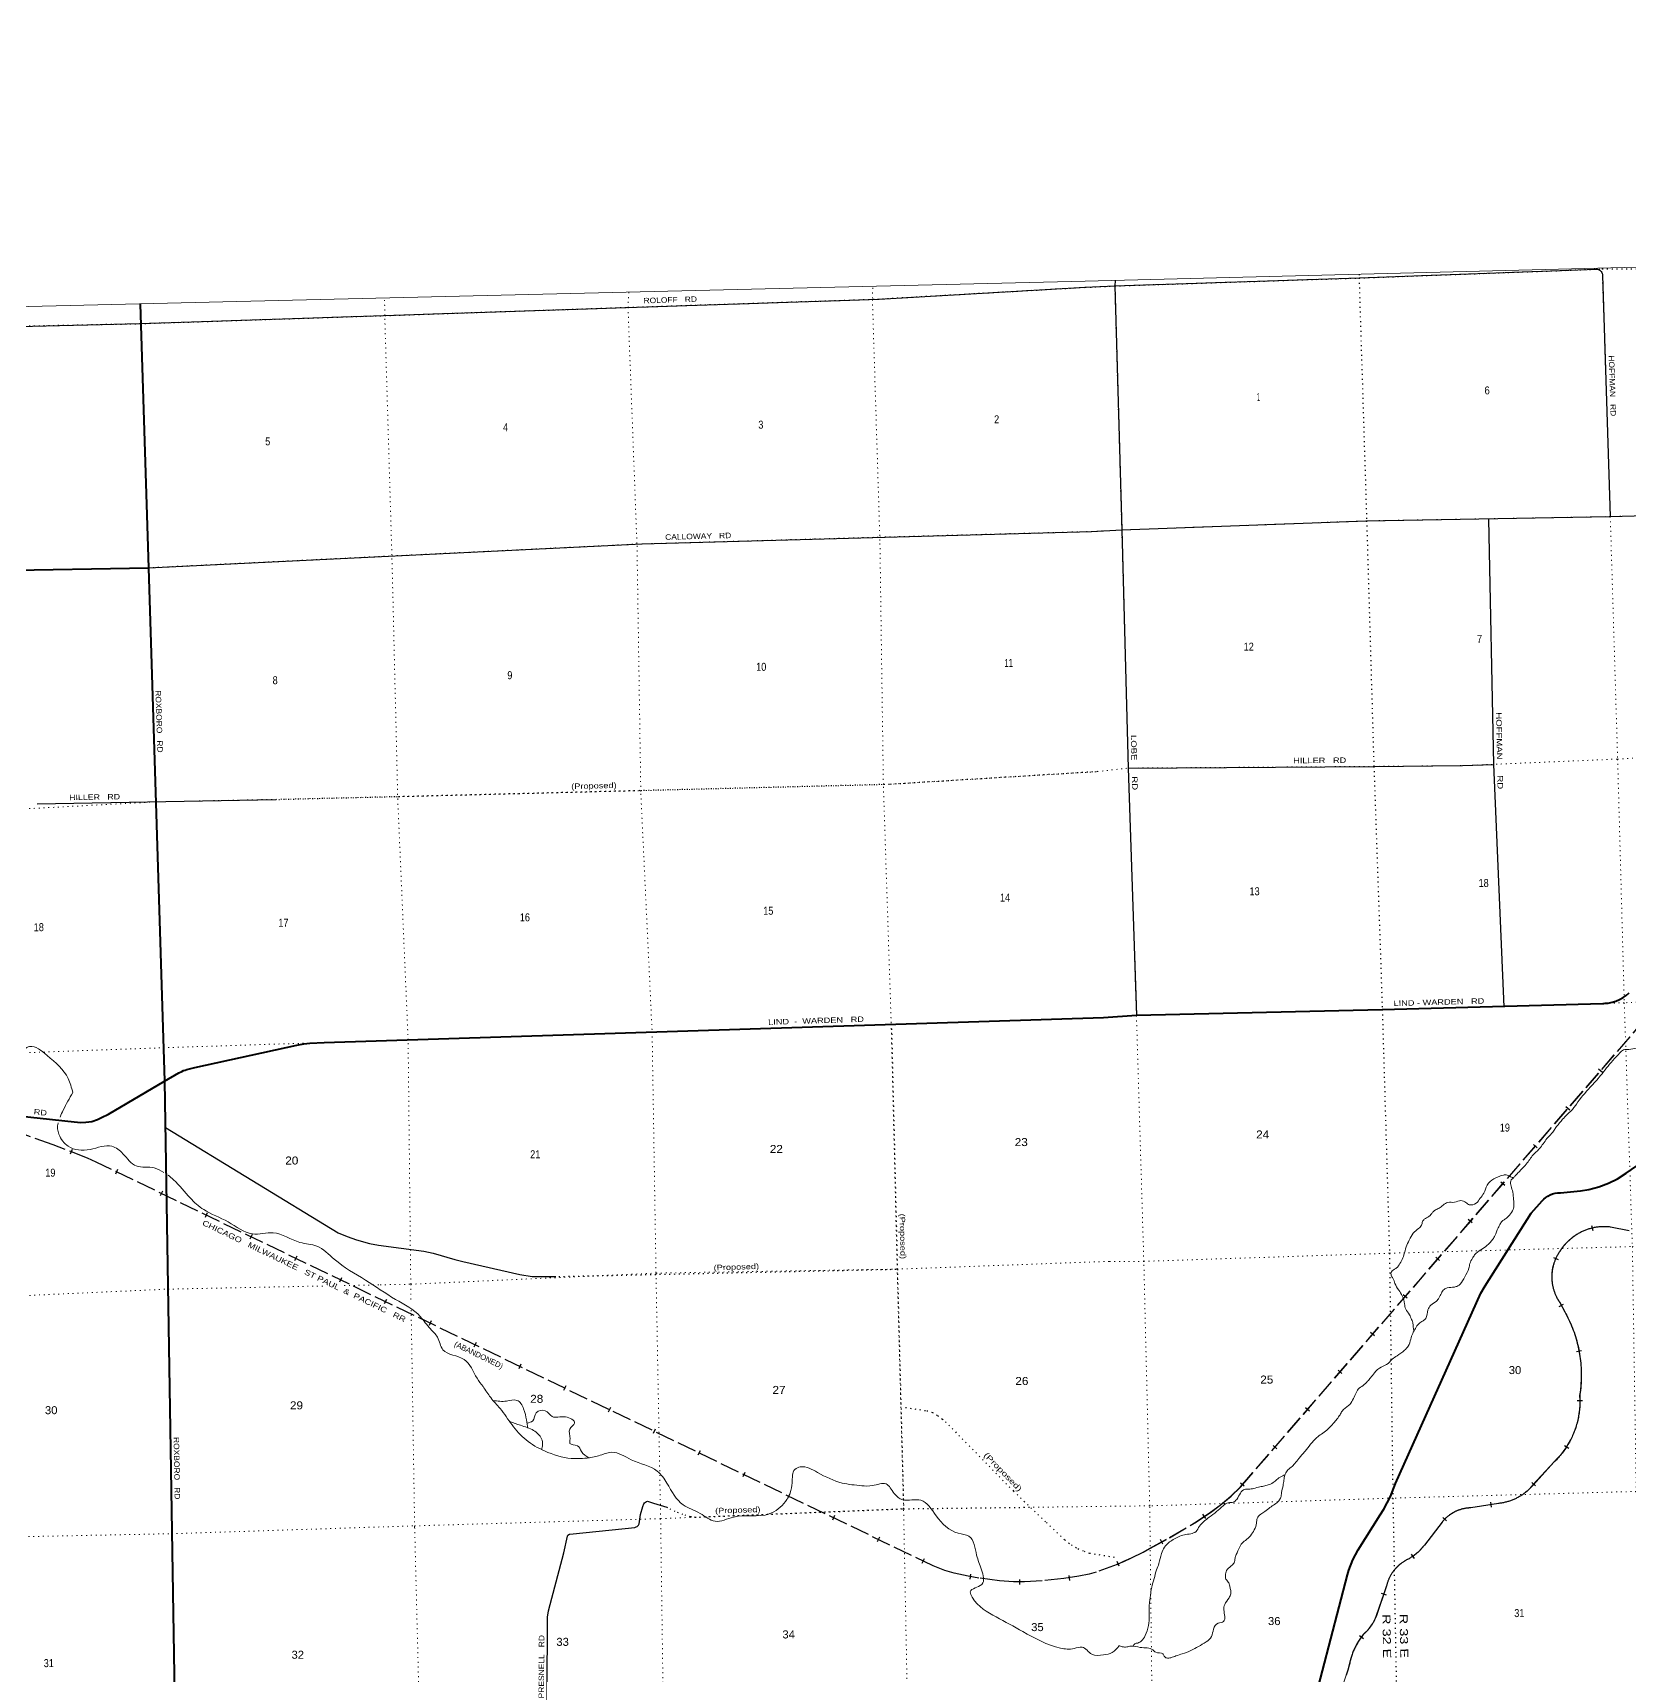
# Model space of a CAD drawing. Header units: feet. Extents: x 501257 to 757852, y -360805 to -170898.
# Drawn here: x 540894 to 575796, y -206813 to -170898 of the extents above; entities that cross this region are included whole.
import ezdxf
from ezdxf.enums import TextEntityAlignment as Align

# ---------------------------------------------------------------- set-up
doc = ezdxf.new("R2010")
doc.units = ezdxf.units.FT
doc.header["$LTSCALE"] = 70
doc.linetypes.add('DOTTED', pattern=[1.5, 0.3, -1.2])
doc.linetypes.add('LONG_DASHED', pattern=[7.5, 6, -1.5])
for name, color, linetype, lineweight in [('26', 7, 'Continuous', 40), ('27', 7, 'Continuous', 13), ('29', 7, 'Continuous', 25), ('30', 7, 'Continuous', 25), ('34', 7, 'Continuous', 25), ('39', 7, 'Continuous', 13), ('4', 7, 'Continuous', 13), ('6', 7, 'DOTTED', 25), ('63', 7, 'Continuous', 25), ('7', 7, 'DOTTED', 13)]:
    doc.layers.add(name, color=color, linetype=linetype, lineweight=lineweight)

msp = doc.modelspace()

# ---------------------------------------------------------------- linework, layer by layer
at = {"layer": '26'}
msp.add_line((532713.69, -182796.58), (543418.69, -182596.64), dxfattribs=at)
for points in [[(543236.35, -176829.64), (543418.69, -182596.64), (543773.69, -193824.76)], [(564300.76, -192428.39), (565023, -192382.05), (570398, -192259.05), (575217.91, -192123.37), (575242.69, -192122.68), (575267.91, -192120.81), (575335.14, -192115.05), (575420.99, -192098.52), (575504.64, -192073.11), (575585.18, -192039.1), (575661.72, -191996.86), (575733.43, -191946.84), (575799.52, -191889.6)], [(543773.69, -193824.76), (544084.45, -193644.19), (544150.01, -193610.23), (544187.02, -193592.8), (544226.2, -193579.3), (544256.68, -193571.02), (544438.57, -193525.23), (546661.77, -193035.05), (546821.22, -193005.74), (546947.49, -192992.67), (547262.43, -192974.09), (564300.75, -192428.22)], [(538544.68, -194364.27), (541797.04, -194714.98), (541942.5, -194724.45), (542051.35, -194720.1), (542186.33, -194702.67), (542307.27, -194661.65), (542395.32, -194619.89), (542550.69, -194542.64), (543773.69, -193824.76)], [(543773.69, -193824.76), (544008.36, -208140.41), (543986.21, -208294.62), (543777.5, -209882.92), (543769.18, -209981.66), (543762.39, -210166.89), (543873.44, -220217.16), (543988.2, -222611.88)], [(568906, -207419.05), (569635, -204621.05), (569666.55, -204520.05), (569757.54, -204290.67), (569872, -204072.05), (570355, -203308.05), (570434.46, -203179.52), (570575.42, -202905.9), (570687, -202619.05), (572551, -198462.05), (572649, -198298.05), (573652, -196708.05), (573893, -196439.05), (573927.37, -196404.77), (573971.57, -196368.49), (574019.33, -196337.03), (574070.11, -196310.74), (574123.36, -196289.89), (574178.49, -196274.73), (574234.92, -196265.41), (574292, -196262.05), (574733, -196221.05), (574912.22, -196192.38), (575130.61, -196135.9), (575341.89, -196056.9), (575543.76, -195956.25), (575734, -195835.05), (576726, -195149.05)]]:
    msp.add_lwpolyline(points, dxfattribs=at)
at = {"layer": '29'}
for p, q in [((564556.55, -176311.03), (564548.91, -176430.18)), ((575210.68, -176205.06), (575383, -181476.05)), ((546212.33, -187670), (540984.97, -187762.31))]:
    msp.add_line(p, q, dxfattribs=at)
at = {"layer": '29', "linetype": 'DOTTED'}
msp.add_line((552183.58, -198099.32), (559795.88, -197934.75), dxfattribs=at)
at = {"layer": '29'}
for points in [[(563905.36, -176461.99), (564549, -176432.05), (569890, -176258.05), (575073.01, -176066.44)], [(575073.01, -176066.44), (575099.95, -176066.82), (575115.31, -176069.61), (575135.55, -176075.55), (575158.23, -176089.52), (575171.68, -176100.86), (575186.51, -176117.11), (575200.99, -176139.98), (575207.45, -176160.07), (575210.77, -176177.7), (575210.68, -176205.06)], [(532590.25, -177519.39), (543251.48, -177253.48), (559395.84, -176721.37), (563905.36, -176461.99)], [(564548.91, -176430.18), (564549, -176432.05), (564702, -181769.05)], [(570056, -181570.05), (575383, -181476.05), (580650, -181332.05)], [(564037.6, -181801.71), (564702, -181769.05), (570056, -181570.05)], [(572723, -181530.05), (572833, -186898.05), (573058, -192199.05)], [(543418.69, -182596.64), (554217.25, -182069.64), (564037.6, -181801.71)], [(564702, -181769.05), (564844, -186976.05), (565023, -192382.05)], [(564844, -186976.05), (570214, -186939.05), (572153, -186923.05), (572833, -186896.05)], [(543790.28, -194836.85), (547570.04, -197139.84), (547766.79, -197219.23), (547972.41, -197291), (548254.55, -197372.35), (548447.86, -197409.99), (549440.48, -197539.82), (549649.55, -197584.41), (550117.72, -197722.86), (550296.46, -197769.5), (551539.77, -198051.81), (551811.06, -198093.54), (552326.47, -198098.15)], [(552131.61, -208881.62), (552148.01, -205546.08), (552168.61, -205408.67), (552205.99, -205267.15), (552499.99, -204137.97), (552580.12, -203772.04), (552594.21, -203748.29), (552627.68, -203731.54), (552705.76, -203720.95), (554055.26, -203584.26), (554086.18, -203571.25), (554107.7, -203559.29), (554138.79, -203530.57), (554148.06, -203505.74), (554179.59, -203301.83), (554231.89, -203125.64), (554253.55, -203068.83), (554270.29, -203042.51), (554311.87, -203015.21), (554332.46, -203011.41), (554351.58, -203013.8), (554465.6, -203048), (554753.51, -203138.16)]]:
    msp.add_lwpolyline(points, dxfattribs=at)
at = {"layer": '29', "linetype": 'DOTTED'}
for points in [[(564167.67, -187054.53), (559620.47, -187333.05), (546212.33, -187670)], [(559666.24, -192576.7), (559795.88, -197934.88), (559932.6, -203169.88)], [(559971, -200959.74), (560441.62, -201029.73), (560563.39, -201066.33), (560678.15, -201138.1), (560783.36, -201214.66), (560847.73, -201270.16), (562336.1, -202790.17), (563054.42, -203476.31), (563456.49, -203855.96), (563599.95, -203966.02), (563743.9, -204046.4), (563877.31, -204104.78), (563996.86, -204143.06), (564593.29, -204240.9)], [(554753.51, -203138.16), (554819.09, -203174.38), (554981.07, -203250.27), (555145.73, -203309.3), (555271.59, -203343.78), (555373.48, -203358.77), (559931.95, -203174.36), (562703.61, -203140.79)]]:
    msp.add_lwpolyline(points, dxfattribs=at)
at = {"layer": '34'}
for p, q in [((574972.79, -196980.61), (574998.39, -197088.22)), ((574142.58, -197678.06), (574243.02, -197724.38)), ((574264.82, -198754.3), (574362.57, -198702.55)), ((574646.93, -199732.96), (574755.63, -199712.48)), ((574661.55, -200804.46), (574772.15, -200803.04)), ((574380.6, -201790.72), (574473.78, -201850.32)), ((573669.03, -202596.87), (573750.67, -202671.49)), ((572762.84, -203030.46), (572780.46, -203139.65)), ((571719.1, -203364.79), (571799.09, -203441.19)), ((571033.09, -204169.14), (571095.29, -204260.61)), ((570374.98, -205021.64), (570479.67, -205057.33)), ((569897.46, -205944.14), (569986.15, -206010.24))]:
    msp.add_line(p, q, dxfattribs=at)
at = {"layer": '34', "lineweight": 13}
for p, q in [((575795.67, -197095.57), (575387.37, -197012.78)), ((574279.39, -198661.92), (574386.74, -198864.66)), ((574153.98, -202149.47), (573693.06, -202653.74)), ((572938.07, -203056.38), (572336.84, -203153.37)), ((571706.43, -203464.44), (571317.94, -203968.98)), ((570489.87, -204858.51), (570267.77, -205510.03))]:
    msp.add_line(p, q, dxfattribs=at)
at = {"layer": '34'}
for points in [[(575797.08, -197097.14), (575795.4, -197096.64), (575387.2, -197013.87), (575367.53, -197011.56), (575347.89, -197009.72), (575328.19, -197008.21), (575308.36, -197006.91), (575288.59, -197006.07), (575268.89, -197005.59), (575249.05, -197005.32), (575229.27, -197005.51), (575209.56, -197006.05), (575189.69, -197006.92), (575170, -197008.15), (575150.28, -197009.61), (575130.53, -197011.51), (575110.95, -197013.79), (575091.31, -197016.4), (575071.77, -197019.25), (575052.18, -197022.54), (575032.78, -197026.1), (575013.33, -197030.11), (574994.07, -197034.35), (574974.78, -197038.95), (574955.66, -197043.9), (574936.61, -197049.22), (574917.66, -197054.76), (574898.76, -197060.78), (574879.94, -197067.03), (574861.3, -197073.64), (574842.75, -197080.5), (574824.38, -197087.83), (574806.08, -197095.4), (574787.99, -197103.23), (574769.96, -197111.4), (574752.12, -197119.94), (574734.35, -197128.83), (574716.79, -197137.86), (574699.41, -197147.37), (574682.21, -197157.14), (574665.09, -197167.14), (574648.3, -197177.41), (574631.56, -197188.14), (574615.03, -197199.01), (574598.79, -197210.27), (574582.65, -197221.64), (574566.69, -197233.5), (574551.05, -197245.51), (574535.61, -197257.78), (574520.24, -197270.38), (574505.28, -197283.28), (574490.43, -197296.3), (574475.87, -197309.7), (574461.4, -197323.34), (574447.37, -197337.15), (574433.51, -197351.32), (574419.87, -197365.63), (574406.43, -197380.2), (574393.41, -197395.04), (574380.47, -197410.13), (574367.85, -197425.36), (574355.56, -197440.87), (574343.58, -197456.53), (574331.8, -197472.44), (574320.22, -197488.49), (574309.08, -197504.82), (574298.14, -197521.3), (574288.1, -197537.07), (574278.23, -197550.82), (574268.74, -197564.7)], [(574268.75, -197564.69), (574259.49, -197578.74), (574250.34, -197592.98), (574241.56, -197607.36), (574233.07, -197621.84), (574224.68, -197636.52), (574216.65, -197651.33), (574208.92, -197666.24), (574201.37, -197681.4), (574194.17, -197696.58), (574187.11, -197711.86), (574180.38, -197727.37), (574173.99, -197742.9), (574167.84, -197758.6), (574161.89, -197774.33), (574156.27, -197790.29), (574150.91, -197806.2), (574145.86, -197822.35), (574141.09, -197838.45), (574136.54, -197854.73), (574132.35, -197871), (574128.44, -197887.39), (574124.75, -197903.8), (574121.43, -197920.36), (574118.32, -197936.96), (574115.56, -197953.57), (574113.01, -197970.22), (574110.89, -197986.93), (574108.97, -198003.69), (574107.34, -198020.4), (574105.99, -198037.21), (574104.99, -198054.02), (574104.28, -198070.93), (574103.76, -198087.74), (574103.67, -198104.62), (574103.85, -198121.46), (574104.24, -198138.33), (574104.96, -198155.08), (574106.05, -198171.98), (574107.32, -198188.78), (574109, -198205.53), (574110.82, -198222.24), (574113.07, -198239.03), (574115.56, -198255.64), (574118.31, -198272.2), (574121.37, -198288.86), (574124.81, -198305.32), (574128.38, -198321.76), (574132.35, -198338.13), (574136.54, -198354.55), (574141.04, -198370.69), (574145.87, -198386.87), (574150.91, -198402.93), (574156.21, -198418.96), (574161.89, -198434.78), (574167.8, -198450.65), (574173.94, -198466.34), (574180.41, -198481.9), (574187.13, -198497.28), (574194.13, -198512.63), (574201.31, -198527.88), (574208.88, -198542.92), (574216.64, -198557.86), (574224.72, -198572.69), (574233, -198587.42), (574241.58, -198601.88), (574250.35, -198616.26), (574259.37, -198630.45), (574268.72, -198644.52), (574278.24, -198658.36), (574280.33, -198661.35), (574387.71, -198864.14), (574411.71, -198907.47), (574434.6, -198951.13), (574456.75, -198995.19), (574478.53, -199039.79), (574499.2, -199084.7), (574518.98, -199129.76), (574538.41, -199175.36), (574556.72, -199221.27), (574574.14, -199267.34), (574590.96, -199314.08), (574606.76, -199360.73), (574622.08, -199407.67), (574636.4, -199455.16), (574649.7, -199502.57), (574662.27, -199550.4), (574674.2, -199598.26), (574685.14, -199646.68), (574695.31, -199694.86), (574704.5, -199743.61), (574712.92, -199792.15), (574720.59, -199841.1), (574727.24, -199889.97), (574733.01, -199939.01), (574738.16, -199988.09), (574742.18, -200037.47), (574745.56, -200086.88), (574747.93, -200136.2), (574749.66, -200185.57), (574750.13, -200234.99)], [(574750.13, -200234.99), (574749.97, -200284.44), (574749.03, -200333.67), (574747.22, -200383.08), (574744.39, -200432.41), (574740.68, -200481.9), (574736.44, -200531.04), (574730.94, -200580.25), (574724.67, -200629.23), (574717.77, -200678.24), (574714.51, -200698.78), (574716.56, -200730.69), (574717.87, -200762.59), (574718.64, -200794.53), (574719.05, -200826.69), (574718.72, -200858.71), (574717.82, -200890.58), (574716.57, -200922.66), (574714.58, -200954.62), (574712.03, -200986.42), (574708.93, -201018.45), (574705.27, -201050.15), (574701.24, -201081.87), (574696.48, -201113.65), (574691.14, -201145.1), (574685.25, -201176.59), (574678.99, -201207.92), (574671.99, -201239.31), (574664.61, -201270.35), (574656.48, -201301.45), (574647.97, -201332.19), (574638.91, -201362.98), (574629.28, -201393.45), (574619.08, -201423.77), (574608.5, -201453.93), (574597.18, -201483.96), (574585.48, -201513.83), (574573.2, -201543.38), (574560.55, -201572.77), (574547.14, -201601.84), (574533.35, -201630.75), (574519.17, -201659.33), (574504.43, -201687.76), (574489.11, -201715.86), (574473.23, -201743.82), (574457.14, -201771.43), (574440.29, -201798.73), (574423.06, -201825.67), (574405.44, -201852.46), (574387.42, -201878.73), (574368.66, -201904.88), (574349.69, -201930.65), (574330.13, -201955.93), (574310.37, -201981.03), (574289.85, -202005.83), (574269.12, -202030.08), (574247.99, -202053.99), (574226.3, -202077.76), (574204.19, -202100.82), (574181.89, -202123.72), (574159.01, -202146.09), (574154.77, -202150.23), (573693.89, -202654.46), (573681.2, -202669.6), (573668.22, -202684.37), (573654.98, -202698.92), (573641.49, -202713.43), (573627.72, -202727.55), (573613.78, -202741.38), (573599.58, -202755.14), (573585.1, -202768.53), (573570.44, -202781.62), (573555.44, -202794.58), (573540.33, -202807.14), (573525.04, -202819.57), (573509.41, -202831.71), (573493.65, -202843.45), (573477.64, -202854.98), (573461.52, -202866.27), (573445.07, -202877.28), (573428.57, -202887.97), (573411.73, -202898.37), (573394.86, -202908.46), (573377.73, -202918.33), (573360.48, -202927.8), (573343.05, -202936.98), (573325.51, -202945.92), (573307.69, -202954.48), (573289.77, -202962.82), (573271.75, -202970.77), (573253.61, -202978.48), (573235.27, -202985.74), (573216.82, -202992.75), (573198.36, -202999.46), (573179.7, -203005.85), (573160.92, -203011.87), (573141.96, -203017.58), (573123.05, -203023.03), (573103.93, -203028.03), (573084.79, -203032.71), (573065.56, -203037.15)], [(573065.56, -203037.15), (573046.36, -203041.2), (573026.88, -203044.87), (573007.46, -203048.29), (572987.99, -203051.24), (572968.51, -203054.02), (572948.83, -203056.34), (572938.22, -203057.47), (572336.94, -203154.47), (572322.55, -203154.76), (572308.33, -203155.38), (572294.1, -203156.25), (572279.8, -203157.28), (572265.59, -203158.63), (572251.47, -203160.23), (572237.26, -203161.99), (572223.14, -203164.09), (572209.11, -203166.41), (572195, -203169), (572181.05, -203171.83), (572167.11, -203174.81), (572153.17, -203178.13), (572139.4, -203181.68), (572125.63, -203185.48), (572111.95, -203189.44), (572098.28, -203193.74), (572084.77, -203198.19), (572071.25, -203202.97), (572057.91, -203207.92), (572044.58, -203213.1), (572031.41, -203218.53), (572018.32, -203224.21), (572005.32, -203230.04), (571992.41, -203236.2), (571979.58, -203242.52), (571966.91, -203249.09), (571954.34, -203255.82), (571941.93, -203262.87), (571929.6, -203270.09), (571917.44, -203277.47), (571905.37, -203285.09), (571893.46, -203292.95), (571881.64, -203301.06), (571869.98, -203309.25), (571858.49, -203317.76), (571847.16, -203326.44), (571835.93, -203335.28), (571824.94, -203344.26), (571814.04, -203353.59), (571803.29, -203362.99), (571792.81, -203372.64), (571782.4, -203382.36), (571772.16, -203392.41), (571762.17, -203402.54), (571752.34, -203412.82), (571742.6, -203423.35), (571733.19, -203434.04), (571723.86, -203444.82), (571714.77, -203455.82), (571707.29, -203465.12), (571318.81, -203969.65), (571306.86, -203985.25), (571294.6, -204000.5), (571282.08, -204015.53), (571269.32, -204030.52), (571256.25, -204045.16), (571243, -204059.5), (571229.49, -204073.79), (571215.69, -204087.73), (571201.7, -204101.36), (571187.37, -204114.89), (571172.91, -204128.04), (571158.26, -204141.04), (571143.25, -204153.78), (571128.12, -204166.14), (571112.72, -204178.28), (571097.19, -204190.21), (571081.31, -204201.86), (571065.4, -204213.2), (571049.12, -204224.26), (571032.81, -204235.01), (571016.22, -204245.56), (570999.49, -204255.74), (570982.57, -204265.6), (570965.54, -204275.25), (570948.22, -204284.54), (570943.66, -204286.96), (570930.19, -204293.8), (570916.96, -204300.91), (570903.85, -204308.27), (570890.74, -204315.8), (570877.87, -204323.61), (570865.18, -204331.61), (570852.5, -204339.8), (570840.05, -204348.25), (570827.79, -204356.91), (570815.57, -204365.83), (570803.61, -204374.91), (570791.75, -204384.15), (570780.02, -204393.69), (570768.58, -204403.38)], [(570768.58, -204403.38), (570757.25, -204413.31), (570746.06, -204423.35), (570735.05, -204433.71), (570724.25, -204444.13), (570713.62, -204454.87), (570703.21, -204465.68), (570692.92, -204476.72), (570682.91, -204487.92), (570673.08, -204499.31), (570663.41, -204510.82), (570653.97, -204522.59), (570644.68, -204534.49), (570635.66, -204546.53), (570626.81, -204558.7), (570618.26, -204571.09), (570609.86, -204583.6), (570601.69, -204596.18), (570593.72, -204608.96), (570586.02, -204621.88), (570578.51, -204635.02), (570571.19, -204648.14), (570564.19, -204661.49), (570557.41, -204674.93), (570550.78, -204688.47), (570544.47, -204702.06), (570538.39, -204715.92), (570532.51, -204729.77), (570526.96, -204743.74), (570521.54, -204757.75), (570516.43, -204771.99), (570511.57, -204786.2), (570506.96, -204800.48), (570502.55, -204814.95), (570498.51, -204829.42), (570494.59, -204843.93), (570491, -204858.61), (570490.91, -204858.86), (570268.81, -205510.4), (570262.8, -205526.67), (570256.46, -205542.72), (570249.84, -205558.66), (570243, -205574.63), (570235.82, -205590.37), (570228.39, -205605.9), (570220.74, -205621.48), (570212.76, -205636.82), (570204.53, -205651.96), (570195.98, -205667.1), (570187.23, -205681.94), (570178.28, -205696.73), (570168.97, -205711.38), (570159.44, -205725.75), (570149.64, -205740), (570139.68, -205754.09), (570129.35, -205768.06), (570118.9, -205781.77), (570108.08, -205795.34), (570097.13, -205808.67), (570085.91, -205821.88), (570074.48, -205834.82), (570062.8, -205847.55), (570050.97, -205860.12), (570038.8, -205872.48), (570026.48, -205884.66), (570013.94, -205896.56), (570001.26, -205908.3), (569988.26, -205919.72), (569980.58, -205926.37), (569964.93, -205945.68), (569949.77, -205965.32), (569934.93, -205985.24), (569920.22, -206005.45), (569906.04, -206025.9), (569892.28, -206046.52), (569878.65, -206067.42), (569865.55, -206088.57), (569852.88, -206109.89), (569840.45, -206131.59), (569828.52, -206153.34), (569816.82, -206175.28), (569805.56, -206197.57), (569794.81, -206219.91), (569784.39, -206242.52), (569774.28, -206265.21), (569764.62, -206288.25), (569755.35, -206311.26), (569746.52, -206334.62), (569738.1, -206357.96), (569730.01, -206381.55), (569722.43, -206405.2), (569715.28, -206429.01), (569708.42, -206452.89), (569702.11, -206477.02), (569696.1, -206501.22), (569690.6, -206525.47), (569685.68, -206548.93), (569668.81, -206615.53), (569650.53, -206681.36), (569631.09, -206746.91), (569610.81, -206812.63)]]:
    msp.add_lwpolyline(points, dxfattribs=at)
at = {"layer": '34', "lineweight": 13}
for centre, radius, start, end in [((575248.74, -198139.05), 1134.78, 82.98306, 147.9245), ((575069.17, -198104.63), 966.6, 143.99797, 215.20788), ((571918.58, -200250.38), 2830.55, 350.88616, 29.31156), ((572884.63, -200826.76), 1833.25, 313.82085, 4.00486), ((572824.04, -201933.4), 1128.75, 275.79801, 320.34445), ((572348.94, -203972.22), 818.94, 90.84667, 141.68053), ((570423.26, -203291.25), 1122.4, 297.5937, 322.85581), ((571330.23, -205058.13), 863.75, 116.6246, 166.6371), ((569337.16, -205172.7), 989.86, 310.48231, 340.07563), ((571083.46, -206829.91), 1426.84, 140.6698, 168.63231), ((565875.33, -205607.27), 3923.88, 324.60768, 346.1184)]:
    msp.add_arc(centre, radius, start, end, dxfattribs=at)
at = {"layer": '39'}
for points in [[(532898.64, -190730.41), (533032.71, -190786.68), (533239.49, -191150.97), (533547.43, -191835.31), (533777.99, -192279.64), (534306.88, -192736.28), (535003.81, -192938.07), (535626.11, -193233.9), (536109.76, -193445.87), (536607.63, -193565), (536864.53, -193719), (537182.62, -194010.68), (537505.51, -194141.25), (538066.24, -193983.42), (538298.39, -193910.48), (538584.21, -194001.52), (538886.09, -193890.99), (539049.91, -193825.42), (539391.74, -193897.26), (539495.86, -193867.06), (539505.9, -193766.23), (539963.62, -193692.92), (540477.55, -193511.85), (540603.07, -193245.75), (540822.94, -193064.36), (541203.5, -193258.22), (541664.88, -193762.47), (541767.85, -194072.42)], [(577285.88, -192454.99), (577149.19, -192505.83), (576980.43, -192580.96), (576785.63, -192676.31), (576598.72, -192751.5), (576440.01, -192822.56), (576311.77, -192921.67), (576201.62, -193012.67), (576129.31, -193047.16), (575956.33, -193098.15), (575787.2, -193126.98), (575674.38, -193137.48), (575592.25, -193204.22), (575436.33, -193371.87), (575170.82, -193700.96), (574945.03, -193955.42), (574641.56, -194326.92), (574589.74, -194401.59), (574439.76, -194555.13), (574341.77, -194656.14), (574209.99, -194815.65), (574154.18, -194896.37), (574124.29, -194940.76), (574020.36, -195053.87), (573854.77, -195271.88), (573720.82, -195413.28), (573638.92, -195508.19), (573569.18, -195611.11), (573465.26, -195726.23), (573381.29, -195815.11), (573317.29, -195879.76), (573271.33, -195930.26), (573219.33, -195982.79), (573206.06, -196087.49), (573243.35, -196212.13), (573264.8, -196373.06), (573273.58, -196461.58), (573272.52, -196580.32), (573260.79, -196626.66), (573179.15, -196753.77), (573091.1, -196836.63), (573030.88, -196869.07), (572981.02, -196937.69), (572931.36, -197030.46), (572860.16, -197201.81), (572814.42, -197280.48), (572686.48, -197417.83), (572552.15, -197510.94), (572415.94, -197622.16), (572370.15, -197694.79), (572312.63, -197813.76), (572293.27, -197912.45), (572200.03, -198102), (572100.51, -198263.39), (572048.4, -198301.84), (571976.01, -198326.27), (571818.89, -198342.98), (571748.58, -198375.45), (571690.79, -198460.21), (571637.2, -198565.07), (571581.29, -198633.72), (571461.05, -198724.75), (571395.31, -198823.62), (571348.43, -199010.98), (571288.37, -199063.54), (571196.13, -199126.29), (571124.37, -199229.21), (571062.77, -199342.16), (571021.42, -199465.09), (570964.17, -199616.26), (570882.25, -199709.15), (570721.91, -199828.52), (570617.67, -199903.39), (570489.58, -200020.62), (570377.11, -200075.4), (570226.92, -200202.78), (570143.1, -200309.77), (570077.16, -200384.49), (569977.1, -200477.46), (569870.89, -200558.38), (569815.3, -200665.26), (569749.83, -200798.35), (569660.06, -200917.44), (569521.92, -201038.73), (569474.16, -201117.41), (569330.49, -201303.13), (569184.5, -201452.63), (569066.25, -201539.63), (568964.06, -201618.52), (568830.14, -201763.95), (568712.42, -201917.36)], [(541767.85, -194072.42), (541558.09, -194454.87), (541489.75, -194607.76)], [(541448.5, -194731.72), (541445.11, -194742.87), (541464.1, -194984.01), (541666.83, -195247.75), (542143.51, -195314.95), (542623.45, -195245.24), (542864.44, -195409.61), (543153.86, -195677.7), (543549.48, -195720.31), (543756.87, -195823.71)], [(543852.2, -195879.45), (543971.65, -195979.78), (544332.18, -196377.31), (544629.37, -196631.15), (545164.57, -196902.51), (545693.53, -197163.92), (546148.19, -197138.98), (546734.51, -197348.96), (547104.74, -197430.31), (547485.2, -197718.76), (548165.09, -198172.47), (548822.17, -198594.41), (549365.54, -198970.26), (549584.53, -199241.73), (549739.24, -199421.87), (549859.59, -199695.26), (550321.09, -199907.67), (550605.4, -200320.77), (550737.92, -200499.33)], [(573259.84, -195941.94), (573186.42, -195902.41), (573129.78, -195878.48), (573045.08, -195876.79), (572928.47, -195917.5), (572755.89, -196018.8), (572694.02, -196097.53), (572616.82, -196274.94), (572539.06, -196383.92), (572451.19, -196488.92), (572300.27, -196525.73), (572225.3, -196479.74), (572118.08, -196433.86), (571979.27, -196472.64), (571834.11, -196473.2), (571725.73, -196534), (571641.57, -196598.73), (571551.21, -196645.37), (571499.15, -196689.85), (571419.26, -196784.76), (571316.89, -196841.51), (571280.99, -196889.95), (571253.44, -196974.59), (571191.51, -197045.27), (571075.38, -197146.35), (570985.88, -197299.66), (570920.5, -197442.81), (570871.52, -197620.1), (570816.15, -197755.16), (570746.49, -197868.14), (570694.48, -197918.66), (570596.3, -197995.52), (570592.85, -198067.99), (570629.66, -198132.25), (570674.92, -198244.78), (570756.74, -198391.38), (570836.41, -198519.88), (570884.18, -198694.79), (570911.3, -198807.39), (570994.94, -198929.84), (571040.17, -199038.34), (571060.69, -199082.54), (571071.45, -199167.03), (571082.16, -199245.48), (571086.64, -199293.09)], [(550737.92, -200499.33), (550904, -200743.65), (551110.23, -200981.15), (551371.29, -201340.36), (551676.02, -201668.53), (552083.74, -201910.16), (552667.11, -202073.91), (553061.58, -202060.2)], [(550955.99, -200805.31), (551251.96, -200819.4), (551477.2, -200802.94), (551623.93, -200987.26), (551685.28, -201231.6), (551712.64, -201412.51)], [(551697.06, -201301.22), (551822.63, -201251.07), (551899.65, -201076.49), (552098.11, -201030.36), (552247.69, -201156.26), (552537.88, -201164.7), (552738, -201299.68), (552631.9, -201430.55), (552640.25, -201643.73), (552636.25, -201744.44), (552798.41, -201795.62), (552887.6, -201922.7), (553050.42, -202060.59)], [(551319.31, -201262.7), (551554.74, -201348.86), (551843.03, -201462), (552015.86, -201641.79), (552036.67, -201774.22), (552019.46, -201883.98)], [(553061.58, -202060.2), (553332.15, -201994.55), (553554.56, -201937.9), (553976.82, -202102.77), (554545.8, -202351.33), (554758.64, -202616.88), (555112.66, -203091.01), (555482.95, -203275.01), (555808.7, -203447.79), (556213.67, -203355.38), (556993.71, -203285.87), (557350.7, -203013.26), (557495.5, -202605.9), (557556.02, -202312.89), (557673.78, -202260.29), (558050.82, -202379.75), (558589.23, -202610.79), (559015.37, -202668.91), (559251.01, -202668.35), (559548.36, -202632.38), (559725.74, -202838.24), (559911.8, -202975.51), (560308.78, -202985.9), (560644.01, -203327.56), (561127.01, -203706.6), (561360.01, -203774.52), (561529.52, -204187.84), (561636.71, -204507.77), (561639.18, -204827.73), (561390.75, -204991.56), (561431.41, -205109.52), (561957.75, -205540.04), (562538.23, -205858.82), (563359.25, -206221.22), (563661.53, -206229.43), (563834.14, -206199.91), (564048.75, -206354.73), (564302.79, -206367.9), (564491.14, -206319.96), (564643.12, -206168.84)], [(568712.42, -201917.36), (568634.48, -202004.21), (568574.58, -202076.89), (568486.71, -202181.89), (568402.71, -202266.75), (568316.67, -202347.59), (568269.02, -202440.35), (568247.69, -202545.09), (568228.49, -202665.92), (568197.46, -202819), (568178.16, -202925.74), (568138.42, -202998.35), (568042.29, -203079.23), (567942.03, -203148.05), (567829.81, -203233.01), (567739.55, -203291.73), (567661.67, -203384.61), (567648.38, -203487.31), (567599.17, -203636.43), (567407.45, -203864.6), (567357.34, -203901.02), (567283.61, -204009.99), (567204.31, -204177.34), (567178.72, -204253.92), (567157.35, -204354.64), (567095.41, -204425.32), (566993.4, -204526.34), (566968.06, -204635.12), (566970.51, -204689.45), (567029.68, -204775.77), (567062.65, -204864.19), (567079.36, -204936.58), (567086.2, -205035.17), (567048.59, -205121.86), (566952.97, -205267.14), (566933.77, -205385.96), (566955.08, -205528.77), (566929.74, -205637.55), (566809.06, -205674.25), (566707.29, -205805.46), (566664.25, -205968.65), (566548.23, -206083.82), (566377.67, -206185.11), (566213.07, -206276.32), (566026.12, -206345.48), (565885.37, -206392.31), (565776.8, -206430.97), (565682.09, -206437.38), (565631.38, -206399.34), (565598.69, -206345.12), (565445.2, -206313.52), (565378.22, -206257.42), (565260.96, -206217.63), (565103.6, -206206.16), (564903.77, -206176.75), (564811.17, -206195.22), (564714.36, -206191.57), (564639.57, -206167.71)], [(568271.29, -202432.47), (568220.73, -202452.61), (568112.38, -202517.44), (568036.3, -202584.15), (567925.9, -202644.96), (567829.35, -202673.51), (567722.67, -202696.06), (567587.85, -202728.79), (567473.06, -202745.33), (567390.43, -202749.68), (567296.34, -202832.56), (567214.76, -202967.72), (567140.66, -203030.4), (567027.86, -203042.92), (566919.5, -203107.74), (566773.36, -203237.11), (566615.04, -203356.47), (566490.85, -203457.59), (566400.9, -203554.54), (566325.22, -203671.57), (566071.74, -203740.98), (565826.63, -203848.6), (565724.35, -203917.43), (565636.42, -204014.37), (565573.04, -204155.5), (565514.27, -204369.07), (565464.98, -204508.13), (565408.06, -204701.56), (565357.15, -204888.93), (565335.95, -205011.78), (565307.43, -205225.23), (565301.62, -205507.02), (565287.27, -205728.46), (565212.42, -205948.13), (565134.71, -206063.15), (565050.41, -206109.76), (564988.05, -206128.12), (564966.07, -206152.36), (564959.35, -206183.2)]]:
    msp.add_spline(points, degree=3, dxfattribs=at)
at = {"layer": '4'}
msp.add_lwpolyline([(501256.99, -177792.42), (532580.01, -177081.38), (563902.01, -176327.26), (595222.96, -175530.05), (626542.78, -174689.76), (657861.41, -173806.39), (689178.8, -172879.94), (720494.89, -171910.42), (751809.62, -170897.82), (757851.71, -353854.74), (726285.32, -354875.48), (694717.55, -355852.8), (663148.48, -356786.68), (631578.15, -357677.15), (600006.62, -358524.19), (568433.96, -359327.81), (536860.22, -360087.99), (505285.47, -360804.74)], close=True, dxfattribs=at)
at = {"layer": '6'}
for points in [[(563905.36, -176461.99), (564549, -176432.05), (569890, -176258.05), (575206, -176062.05), (580524, -176016.05), (585358.56, -175787.57)], [(569892.52, -176178.11), (569890, -176258.05), (570056, -181570.05), (570214, -186939.05), (570398, -192259.05), (570555, -197586.05), (570630, -202941.05), (570726, -208256.05)], [(532590.25, -177519.39), (537873.64, -177368.16), (543235.23, -177256.55), (548590.63, -177079.88), (553907.2, -176900.71), (559264.21, -176724.53), (563905.36, -176461.99)]]:
    msp.add_lwpolyline(points, dxfattribs=at)
at = {"layer": '63'}
for p, q in [((575209.73, -193633.23), (575126.08, -193560.86)), ((574498, -194455.93), (574414.35, -194383.56)), ((541749.94, -195314.01), (541709.86, -195417.1)), ((573786.27, -195278.63), (573702.61, -195206.26)), ((542746.62, -195758.01), (542698.55, -195857.63)), ((573074.53, -196101.32), (572990.88, -196028.96)), ((543726.33, -196230.83), (543678.26, -196330.44)), ((544706.05, -196703.65), (544657.97, -196803.26)), ((572362.8, -196924.02), (572279.15, -196851.65)), ((545685.76, -197176.47), (545637.69, -197276.08)), ((546665.47, -197649.29), (546617.4, -197748.9)), ((571651.06, -197746.72), (571567.41, -197674.35)), ((547645.19, -198122.1), (547597.11, -198221.72)), ((548624.9, -198594.92), (548576.83, -198694.54)), ((570939.33, -198569.41), (570855.68, -198497.05)), ((549604.61, -199067.74), (549556.54, -199167.36)), ((570227.6, -199392.11), (570143.95, -199319.74)), ((550584.33, -199540.56), (550536.25, -199640.18)), ((551564.04, -200013.38), (551515.97, -200113)), ((569515.86, -200214.81), (569432.21, -200142.44)), ((552543.75, -200486.2), (552495.68, -200585.82)), ((553523.47, -200959.02), (553475.39, -201058.63)), ((568804.13, -201037.51), (568720.48, -200965.14)), ((554503.18, -201431.84), (554455.1, -201531.45)), ((568092.39, -201860.2), (568008.74, -201787.84)), ((555482.89, -201904.66), (555434.82, -202004.27)), ((556462.61, -202377.48), (556414.53, -202477.09)), ((557442.32, -202850.3), (557394.24, -202949.91)), ((567380.66, -202682.9), (567297.01, -202610.53)), ((558422.03, -203323.11), (558373.96, -203422.73)), ((566536.7, -203385.68), (566474.88, -203293.96)), ((559401.75, -203795.93), (559353.67, -203895.55)), ((565599.72, -203946.34), (565546.34, -203849.46)), ((560381.46, -204268.75), (560333.38, -204368.37)), ((564647.52, -204426.55), (564604.31, -204324.73)), ((561396.25, -204604), (561378.06, -204713.11)), ((563543.46, -204630.64), (563560.75, -204739.89)), ((562468.08, -204718.82), (562468.08, -204829.43))]:
    msp.add_line(p, q, dxfattribs=at)
at = {"layer": '63', "linetype": 'LONG_DASHED'}
for points in [[(564599.92, -204390.45), (564743.91, -204323.32), (564913.8, -204244.85), (565168.66, -204120.6), (565311.74, -204042.65), (565745.26, -203803.82), (566332.33, -203457.58), (566639.26, -203250.71), (566852.05, -203093.38), (567087.85, -202897.69), (567295.93, -202697.39), (576082.11, -192541.4), (576356.65, -192259.24), (576487.59, -192141.31), (576627.18, -192027.81), (576779.18, -191909.08), (582438.86, -187942.28), (582649.29, -187813.92), (582814.89, -187721.09), (583175.98, -187542.83), (584156.55, -187039.58)], [(564601.72, -204388.13), (564745.57, -204327.07), (564915.56, -204248.55), (565170.54, -204124.24), (565313.71, -204046.25), (565747.29, -203807.38), (566334.52, -203461.05), (566641.63, -203254.06), (566854.58, -203096.61), (567090.58, -202900.75), (567298.91, -202700.21), (576085.13, -192544.17), (576359.49, -192262.2), (576490.26, -192144.43), (576629.74, -192031.02), (576781.62, -191912.38), (582441.11, -187945.71), (582651.36, -187817.46), (582816.8, -187724.72), (583177.82, -187546.49), (584158.42, -187043.23)], [(564598.33, -204391.57), (564140.58, -204557.93), (563987.82, -204600.73), (563764.61, -204650.92), (563438.23, -204702.57), (562963.87, -204751.64), (562578.45, -204773.42), (562337.72, -204773.42), (562025.24, -204752.29), (561580.32, -204690.05), (561345.65, -204650.92), (561038.47, -204584.02), (560834.61, -204524.13), (560579.41, -204424.91), (542279.49, -195593.19), (542091.65, -195505.45), (541339, -195212.81), (540668.32, -194977.02)]]:
    msp.add_lwpolyline(points, dxfattribs=at)
at = {"layer": '7'}
for p, q in [((547455.99, -198298.15), (547518.53, -198296.89)), ((547701.31, -198293.2), (548487.06, -198277.37))]:
    msp.add_line(p, q, dxfattribs=at)
for points in [[(565375, -208404.05), (565313, -203111.05), (565184, -197763.05), (565023, -192382.05), (564844, -186976.05), (564702, -181769.05), (564549, -176432.05), (564556.55, -176311.03)], [(575205.43, -176044.51), (575383, -181476.05), (575544, -186779.05), (575689, -192108.05), (575866, -197440.05), (575951, -202795.05), (576060, -208110.05)], [(553925.75, -176572.13), (553905.7, -176900.71), (554102.93, -182114.93), (554186.82, -187539.34), (554433.1, -192744.42), (554518.53, -198026.62), (554619.25, -203390.43), (554694.52, -208786.83)], [(560037.52, -208575.07), (559931.85, -203173.63), (559791.39, -197933.38), (559659.9, -192546.95), (559489.7, -187335.55), (559413.69, -182001.55), (559249.78, -176703.48), (559257.44, -176441.8)], [(543236.35, -176829.64), (543246.98, -177251.98), (543416.32, -182596.12), (543581.17, -187715.4), (543758.46, -193115.94), (543849.42, -198370.8), (543933.35, -203718.03), (544015.14, -209139.5)], [(549161.2, -198596.34), (549155.84, -198263.89), (549098.58, -192917.77), (548872.24, -187662.86), (548743.6, -182315.8), (548587.63, -177076.88), (548584.63, -176708.05)], [(595361.97, -180847.51), (591292, -180897.05), (585959, -181089.05), (580650, -181332.05), (575383, -181476.05), (570056, -181570.05), (564702, -181769.05), (564037.6, -181801.71)], [(532713.69, -182796.58), (532866.11, -182792.92), (537996.25, -182693.95), (543419.32, -182594.62), (548744.97, -182335.7), (554103.41, -182076.73), (559414.53, -181925.58), (564037.6, -181801.71)], [(564167.67, -187054.53), (564844, -186976.05), (570214, -186939.05), (572153, -186923.05), (575544, -186779.05), (580846, -186492.05), (586001, -186360.05), (587400.72, -186331.26)], [(532838.22, -188121.59), (532944.03, -188120.1), (538190.56, -188001.97), (543584.17, -187715.4), (548869.32, -187603.49), (554190.32, -187469.03), (559500.69, -187337.46), (564167.67, -187054.53)], [(595640.33, -191495.96), (591528, -191554.05), (586231, -191651.05), (580999, -191912.05), (575689, -192108.05), (570398, -192259.05), (565023, -192382.05), (564300.76, -192428.39)], [(532961.94, -193411.52), (533051.15, -193409.87), (538404.83, -193284.51), (543747.9, -193091.99), (549098.58, -192919.27), (554439.1, -192744.42), (559664.75, -192578.43), (564300.75, -192428.22)], [(564432.87, -197763.05), (565184, -197763.05), (570555, -197586.05), (575866, -197440.05), (581092, -197252.05), (586360, -197121.05), (591747, -196881.05), (595778.99, -196800.59)], [(548487.06, -198277.37), (549155.84, -198263.89), (554521.53, -198020.62), (559789.36, -197934.25), (564432.87, -197763.05)], [(533086.96, -198757), (533200.22, -198752.12), (538616.07, -198607.5), (543850.92, -198370.8), (547244.24, -198302.41)], [(549377.27, -208956.58), (549241.47, -203575.56), (549164.35, -198791.53)], [(595917.79, -202109.82), (591941, -202219.05), (586560, -202409.05), (581267, -202582.05), (578555, -202648.05), (575951, -202795.05), (570630, -202941.05), (565313, -203111.05), (564565.51, -203118.96)], [(533210.06, -204020.29), (538593.57, -203826.3), (543931.85, -203719.53), (549238.89, -203547.43), (554619.25, -203390.43), (559933.35, -203175.13), (564565.51, -203118.96)]]:
    msp.add_lwpolyline(points, dxfattribs=at)

# ---------------------------------------------------------------- texts
at = {"layer": '27'}
for s, rotation, width, p in [('ROXBORO   RD', 271.811, 1.15, (543573.44, -185276.14)), ('LIND - WARDEN   RD', 1.612, 1.25, (570646.59, -192182.02)), ('LIND  -  WARDEN   RD', 1.835, 1.25, (556972.16, -192592.53)), ('LIND  -  WARDEN   RD', 353.845, 1.25, (539112.14, -194355.05)), ('ROXBORO   RD', 270.939, 1.15, (543971.26, -201606.25))]:
    msp.add_text(s, height=120, rotation=rotation, dxfattribs=dict(at, width=width)).set_placement(p)
at = {"layer": '30'}
for s, rotation, width, p in [('ROLOFF   RD', 1.756, 1.15, (554831.44, -176796.68)), ('CALLOWAY   RD', 1.563, 1.15, (555442.48, -181966.18)), ('(Proposed)', 1.44, 1.25, (553162.15, -187423.18)), ('HILLER   RD', 1.012, 1.2, (542244.83, -187670.05)), ('(Proposed)', 271.245, 1.25, (559854.44, -197218.28)), ('(Proposed)', 1.902, 1.25, (556277.17, -197945.5)), ('(Proposed)', 314.397, 1.4, (562060.9, -202409.07)), ('(Proposed)', 1.753, 1.25, (556308.21, -203261.73)), ('PRESNELL   RD', 89.718, 1.15, (552072.69, -206628.15))]:
    msp.add_text(s, height=120, rotation=rotation, dxfattribs=dict(at, width=width)).set_placement(p, align=Align.CENTER)
for s, rotation, width, p in [('HOFFMAN   RD', 271.872, 1.15, (575347.84, -177952.22)), ('HOFFMAN      RD', 271.174, 1.3, (572885.36, -185759.22)), ('LOBE      RD', 271.562, 1.3, (564899.73, -186254.15)), ('HILLER   RD', 0.395, 1.25, (568450.61, -186871.2))]:
    msp.add_text(s, height=120, rotation=rotation, dxfattribs=dict(at, width=width)).set_placement(p)
at = {"layer": '6', "width": 1.35}
for s, p in [('R 32 E', (570400.81, -205479.81)), ('R 33 E', (570775.75, -205472.88))]:
    msp.add_text(s, height=175, rotation=271.035, dxfattribs=at).set_placement(p)
at = {"layer": '63', "width": 1.25}
msp.add_text('CHICAGO   MILWAUKEE   ST PAUL  &  PACIFIC   RR', height=120, rotation=334.238, dxfattribs=at).set_placement((546799.45, -198030.36), align=Align.CENTER)
at = {"layer": '63'}
msp.add_text('(ABANDONED)', height=120, rotation=334.238, dxfattribs=at).set_placement((550616.51, -199866.73), align=Align.CENTER)
at = {"layer": '7'}
for s, width, p in [('1', 0.45, (567655.37, -178952.73)), ('6', 0.9, (572633.99, -178806.11))]:
    msp.add_text(s, height=175, rotation=1.377, dxfattribs=dict(at, width=width)).set_placement(p)
for s, width, p in [('4', 0.85, (551228.96, -179610.07)), ('3', 0.85, (556810.71, -179554.31)), ('2', 0.85, (561966.27, -179436)), ('5', 0.85, (546028.84, -179919.15)), ('11', 0.65, (562229.83, -184764.33)), ('9', 0.85, (551322.82, -185032.88)), ('10', 0.85, (556819.45, -184849.47)), ('8', 0.85, (546191.23, -185142.78)), ('14', 0.85, (562150.29, -189894.07)), ('17', 0.85, (546371.37, -190446.58)), ('16', 0.85, (551651.8, -190327.75)), ('15', 0.85, (556973.16, -190183.63)), ('18', 0.85, (541023.54, -190543.31)), ('21', 0.85, (551877.87, -195508.94)), ('22', 1.1, (557150.22, -195393.23)), ('23', 1.1, (562504.54, -195242.78)), ('19', 0.85, (541275.95, -195911.37)), ('20', 1.1, (546555.15, -195645.55)), ('26', 1.1, (562517.99, -200467.07)), ('28', 1.1, (551910.55, -200857.25)), ('27', 1.1, (557207.74, -200662.65)), ('30', 1.05, (541294.75, -201105.6)), ('29', 1.1, (546657.82, -201000.16)), ('35', 1.05, (562857.55, -205849.24)), ('33', 1.05, (552476.62, -206171.66)), ('34', 1.05, (557418.5, -206009.65)), ('31', 0.85, (541241.84, -206637.32)), ('32', 1.05, (546685.79, -206453.75))]:
    msp.add_text(s, height=175, dxfattribs=dict(at, width=width)).set_placement(p, align=Align.CENTER)
for s, width, p in [('12', 0.85, (567367, -184409.17)), ('7', 0.85, (572469.65, -184239.74)), ('13', 0.85, (567495.34, -189757.83)), ('18', 0.85, (572503.99, -189576.39)), ('24', 1.1, (567640, -195076.05)), ('19', 0.85, (572968, -194925.36)), ('25', 1.1, (567730, -200436.05)), ('30', 1.05, (573163.66, -200228.77)), ('31', 0.85, (573283.66, -205543.05)), ('36', 1.05, (567899, -205717.05))]:
    msp.add_text(s, height=175, dxfattribs=dict(at, width=width)).set_placement(p)

doc.saveas('drawing.dxf')
